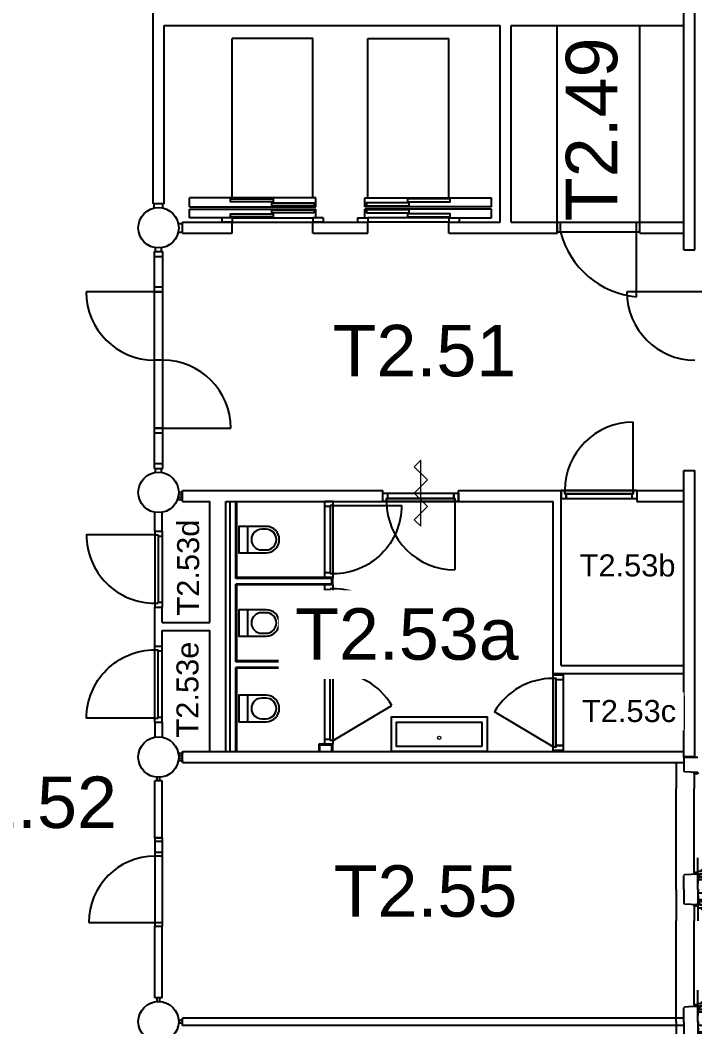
# Model space of a CAD drawing. Header units: millimetres. Extents: x 33769 to 140872, y 29552 to 80652.
# Drawn here: x 56775 to 65959, y 51432 to 65127 of the extents above; entities that cross this region are included whole.
import ezdxf
from ezdxf.enums import TextEntityAlignment as Align

# ---------------------------------------------------------------- set-up
doc = ezdxf.new("R2010")
doc.units = ezdxf.units.MM
doc.layers.get('0').update_dxf_attribs({"linetype": 'CONTINUOUS'})
for name, color, linetype in [('AL2100_BUITENWANDEN', 3, 'CONTINUOUS'), ('AL2200_BINNENWANDEN', 2, 'CONTINUOUS'), ('AL3100_BUITENWANDOPENINGEN', 1, 'CONTINUOUS'), ('AL3200_BINNENWANDOPENINGEN', 1, 'CONTINUOUS'), ('AL3500_TOEBEHOREN-KOZIJNEN', 1, 'CONTINUOUS'), ('AL4600_RUIMTENUMMERS', 2, 'CONTINUOUS'), ('AL6600_LIFTEN-DISTRIBUTIE', 3, 'CONTINUOUS'), ('AL7200_INR-GEBRUIKSRUIMTEN', 8, 'CONTINUOUS'), ('AL7400_SANITAIR', 1, 'CONTINUOUS')]:
    doc.layers.add(name, color=color, linetype=linetype)
doc.styles.add('Arial', font='arial.ttf')

# ---------------------------------------------------------------- blocks, each defined once
blk = doc.blocks.new('VIER')
at = {"layer": 'AL2100_BUITENWANDEN'}
for p, q in [((159, 838), (159, 1056)), ((612, 628), (612, 1056)), ((319, 628), (319, 838)), ((319, 838), (499, 828)), ((499, 828), (509, 818)), ((177, 808), (159, 808)), ((182, 778), (159, 798)), ((159, 778), (182, 798)), ((182, 798), (159, 798)), ((182, 778), (159, 778)), ((177, 643), (177, 808)), ((229, 628), (229, 793)), ((236, 775), (236, 755)), ((236, 685), (236, 665)), ((509, 628), (509, 818)), ((179, 650), (159, 670)), ((179, 670), (159, 650)), ((179, 670), (159, 670)), ((179, 650), (159, 650)), ((177, 643), (159, 643)), ((177, 613), (159, 613)), ((179, 605), (159, 605)), ((159, 585), (179, 605)), ((179, 585), (159, 605)), ((179, 585), (159, 585)), ((177, 448), (177, 613)), ((229, 628), (229, 463)), ((319, 628), (319, 418)), ((509, 628), (509, 438)), ((612, 628), (612, 199)), ((182, 478), (159, 478)), ((159, 478), (182, 458)), ((182, 478), (159, 458)), ((182, 458), (159, 458)), ((177, 448), (159, 448)), ((159, 418), (159, 199)), ((236, 480), (236, 500)), ((319, 418), (499, 428)), ((499, 428), (509, 438))]:
    blk.add_line(p, q, dxfattribs=at)
for points in [[(226, 793), (226, 818), (159, 818), (159, 838)], [(159, 643), (159, 808)], [(259, 768), (182, 768), (182, 818)], [(314, 713), (314, 763), (214, 763)], [(159, 448), (159, 613)], [(259, 678), (182, 678), (182, 578)], [(314, 623), (314, 673), (214, 673)], [(226, 463), (226, 438), (159, 438), (159, 418)], [(259, 488), (182, 488), (182, 438)], [(314, 543), (314, 493), (214, 493)]]:
    blk.add_lwpolyline(points, dxfattribs=at)
blk.add_lwpolyline([(179, 578), (179, 623), (143, 623, -0.414214), (139, 627), (139, 629, -0.414214), (143, 633), (179, 633), (179, 678)], format="xyb", dxfattribs=at)
at = {"layer": 'AL3100_BUITENWANDOPENINGEN'}
for p, q in [((205, 895), (205, 1056)), ((319, 878), (319, 1056)), ((369, 856), (369, 1056)), ((205, 361), (205, 199)), ((319, 378), (319, 199)), ((369, 399), (369, 199))]:
    blk.add_line(p, q, dxfattribs=at)
for points in [[(224, 828), (224, 838), (289, 838), (289, 828), (299, 828), (299, 838), (319, 838), (319, 878), (268, 878), (268, 895), (205, 895), (205, 828)], [(229, 793), (319, 793), (319, 808), (309, 808), (309, 823), (319, 823), (319, 838), (299, 838), (299, 828), (289, 828), (289, 838), (229, 838)], [(319, 856), (369, 856), (369, 837), (319, 841)], [(269, 793), (269, 790), (316, 790), (316, 743), (319, 743), (319, 793)], [(224, 428), (224, 418), (289, 418), (289, 428), (299, 428), (299, 418), (319, 418), (319, 378), (268, 378), (268, 361), (205, 361), (205, 428)], [(229, 463), (319, 463), (319, 448), (309, 448), (309, 433), (319, 433), (319, 418), (299, 418), (299, 428), (289, 428), (289, 418), (229, 418)], [(269, 463), (269, 466), (316, 466), (316, 513), (319, 513), (319, 463)], [(319, 399), (369, 399), (369, 418), (319, 415)]]:
    blk.add_lwpolyline(points, close=True, dxfattribs=at)
at = {"layer": 'AL3500_TOEBEHOREN-KOZIJNEN'}
for points in [[(309, 823), (319, 823), (319, 808), (309, 808)], [(329, 840), (329, 846), (319, 846), (319, 841)], [(309, 433), (319, 433), (319, 448), (309, 448)], [(329, 415), (329, 410), (319, 410), (319, 415)]]:
    blk.add_lwpolyline(points, close=True, dxfattribs=at)
blk = doc.blocks.new('WAND TOILET')
at = {"linetype": 'Continuous'}
blk.add_line((120, -180), (120, 180), dxfattribs=at)
for points in [[(370, 180), (0, 180), (0, -180), (370, -180, 1)], [(370, -140, 1), (370, 140), (310, 140, 1), (310, -140)]]:
    blk.add_lwpolyline(points, format="xyb", close=True, dxfattribs=at)

msp = doc.modelspace()

# ---------------------------------------------------------------- linework, layer by layer
at = {"layer": 'AL2100_BUITENWANDEN'}
for p, q in [((65809, 62002), (65809, 73097)), ((65959, 62002), (65959, 73097)), ((65809, 62002), (65959, 62002)), ((65809, 55107), (65809, 59002)), ((65809, 59002), (65959, 59002)), ((65959, 55107), (65959, 59002)), ((65959, 55107), (65809, 55107)), ((65999, 55097), (65809, 55097)), ((65809, 55097), (65809, 54912)), ((65706, 55027), (65706, 54673)), ((65819, 54902), (65809, 54912)), ((65999, 54892), (65819, 54902))]:
    msp.add_line(p, q, dxfattribs=at)
for centre in [(58659, 62302), (58659, 58702), (58659, 55102), (58659, 51502)]:
    msp.add_circle(centre, 275, dxfattribs=at)
at = {"layer": 'AL2200_BINNENWANDEN'}
for p, q in [((58584, 62627), (58584, 65577)), ((58734, 65052), (63309, 65052)), ((58734, 62627), (58734, 65052)), ((63309, 62377), (63309, 65052)), ((63459, 65052), (65809, 65052)), ((63459, 62377), (63459, 65052)), ((58734, 62627), (58584, 62627)), ((58599, 62570), (58599, 62627)), ((58719, 62570), (58719, 62627)), ((58927, 62362), (58984, 62362)), ((58984, 62377), (59659, 62377)), ((58984, 62227), (58984, 62377)), ((59659, 62227), (59659, 62377)), ((60759, 62377), (61509, 62377)), ((60759, 62227), (60759, 62377)), ((61509, 62227), (61509, 62377)), ((62609, 62377), (63309, 62377)), ((62609, 62227), (62609, 62377)), ((63459, 62377), (64084, 62377)), ((65209, 62377), (65809, 62377)), ((58927, 62242), (58984, 62242)), ((58984, 62227), (59659, 62227)), ((60759, 62227), (61509, 62227)), ((62609, 62227), (64084, 62227)), ((65209, 62227), (65809, 62227)), ((58984, 58702), (58929, 58702)), ((58984, 58670), (58933, 58670)), ((58984, 58634), (58933, 58634)), ((58984, 58727), (61713, 58727)), ((58984, 58702), (58984, 58727)), ((58984, 58577), (58984, 58727)), ((58984, 58602), (58984, 58702)), ((61713, 58577), (61713, 58727)), ((62743, 58727), (64139, 58727)), ((62743, 58577), (62743, 58727)), ((64139, 56347), (64139, 58727)), ((65169, 58727), (65169, 58577)), ((65169, 58727), (65809, 58727)), ((58984, 58602), (58929, 58602)), ((58984, 58577), (58984, 58602)), ((58984, 58577), (59359, 58577)), ((59359, 56932), (59359, 58577)), ((59573, 58577), (61713, 58577)), ((59573, 55177), (59573, 58577)), ((59573, 55177), (59573, 58577)), ((59635, 55177), (59635, 58577)), ((59710, 57530), (59710, 58577)), ((59723, 57543), (59723, 58577)), ((62743, 58577), (64029, 58577)), ((64029, 56237), (64029, 58577)), ((65169, 58577), (65809, 58577)), ((58609, 58176), (58609, 58431)), ((58709, 58176), (58709, 58431)), ((61014, 57530), (59710, 57530)), ((61027, 57543), (59723, 57543)), ((61014, 57530), (61014, 57455)), ((61027, 57543), (61027, 57443)), ((59710, 56396), (59710, 57455)), ((61014, 57455), (59710, 57455)), ((59723, 56409), (59723, 57443)), ((61027, 57443), (59723, 57443)), ((58609, 56612), (58609, 57142)), ((58709, 56932), (58709, 57142)), ((58709, 56932), (59359, 56932)), ((58709, 56746), (58709, 56822)), ((58709, 56612), (58709, 56822)), ((58709, 56822), (59359, 56822)), ((59359, 55177), (59359, 56822)), ((61014, 56396), (59710, 56396)), ((61014, 56321), (59710, 56321)), ((59710, 55177), (59710, 56321)), ((61027, 56409), (59723, 56409)), ((61027, 56309), (59723, 56309)), ((59723, 55177), (59723, 56309)), ((61014, 56396), (61014, 56321)), ((61027, 56409), (61027, 56309)), ((64139, 56347), (65809, 56347)), ((64029, 56237), (65809, 56237)), ((64029, 56222), (64029, 56237)), ((64168, 56222), (64168, 56237)), ((58609, 55578), (58609, 55377)), ((58709, 55578), (58709, 55372)), ((60839, 55275), (60839, 55177)), ((61027, 55275), (60839, 55275)), ((60852, 55262), (60852, 55177)), ((61014, 55262), (60852, 55262)), ((61014, 55262), (61014, 55177)), ((61027, 55275), (61027, 55177)), ((64029, 55192), (64029, 55177)), ((64168, 55192), (64168, 55177)), ((58984, 55152), (58929, 55152)), ((58984, 55120), (58933, 55120)), ((58984, 55084), (58933, 55084)), ((58984, 55177), (65809, 55177)), ((58984, 55027), (58984, 55177)), ((58984, 55177), (58984, 55152)), ((58984, 55052), (58984, 55152)), ((65809, 55097), (65809, 55107)), ((58984, 55052), (58929, 55052)), ((58984, 55052), (58984, 55027)), ((58984, 55027), (65809, 55027)), ((58641, 54777), (58641, 54827)), ((58677, 54777), (58677, 54827)), ((58709, 54777), (58609, 54777)), ((58609, 54002), (58609, 54777)), ((58709, 54002), (58709, 54777)), ((58609, 51827), (58609, 52802)), ((58709, 51827), (58709, 52802)), ((58709, 51827), (58609, 51827)), ((58641, 51776), (58641, 51827)), ((58677, 51776), (58677, 51827)), ((58984, 51520), (58933, 51520)), ((65809, 51552), (58984, 51552)), ((58984, 51452), (58984, 51552)), ((58984, 51484), (58933, 51484)), ((65809, 51452), (58984, 51452))]:
    msp.add_line(p, q, dxfattribs=at)
at = {"layer": 'AL2200_BINNENWANDEN', "ltscale": 10}
for p, q in [((64084, 62376), (64083, 62226)), ((65209, 62227), (65209, 62377)), ((58609, 54002), (58709, 54002)), ((58609, 52802), (58709, 52802))]:
    msp.add_line(p, q, dxfattribs=at)
at = {"layer": 'AL3100_BUITENWANDOPENINGEN'}
for p, q in [((65949, 54873), (65949, 54673)), ((65706, 53730), (65706, 54673)), ((65949, 53730), (65949, 54673)), ((65706, 51930), (65706, 52873)), ((65949, 51930), (65949, 52873))]:
    msp.add_line(p, q, dxfattribs=at)
msp.add_lwpolyline([(65999, 54873), (65949, 54873), (65949, 54892), (65999, 54889)], close=True, dxfattribs=at)
at = {"layer": 'AL3200_BINNENWANDOPENINGEN'}
for p, q in [((64083, 62244), (64084, 62376)), ((64129, 62244), (64129, 62376)), ((65163, 61362), (65163, 62376)), ((65208, 62244), (65209, 62376)), ((58602, 59027), (58602, 61977)), ((58602, 61977), (58716, 61977)), ((58602, 61910), (58716, 61910)), ((58617, 61977), (58617, 62030)), ((58701, 61977), (58701, 62030)), ((58716, 59027), (58716, 61977)), ((58716, 61496), (58602, 61496)), ((58716, 61429), (57674, 61429)), ((58602, 61429), (58716, 61429)), ((58716, 61429), (58602, 61429)), ((66073, 61429), (65031, 61429)), ((58716, 60502), (58602, 60502)), ((58716, 60502), (58602, 60502)), ((58602, 59574), (59643, 59574)), ((58716, 59574), (58602, 59574)), ((58716, 59507), (58602, 59507)), ((58602, 59094), (58716, 59094)), ((58602, 59027), (58716, 59027)), ((58617, 58973), (58617, 59027)), ((58701, 58973), (58701, 59027)), ((58709, 54002), (58609, 54002)), ((58709, 53952), (58609, 53952)), ((58709, 53802), (58609, 53802)), ((58709, 53752), (58609, 53752)), ((57709, 52852), (58709, 52852)), ((58609, 52802), (58709, 52802))]:
    msp.add_line(p, q, dxfattribs=at)
at = {"layer": 'AL3200_BINNENWANDOPENINGEN', "ltscale": 10}
for p, q in [((64084, 62377), (65209, 62377)), ((65209, 62244), (64084, 62244)), ((58609, 54002), (58609, 52802)), ((58709, 54002), (58709, 52802))]:
    msp.add_line(p, q, dxfattribs=at)
at = {"layer": 'AL3200_BINNENWANDOPENINGEN', "ltscale": 50}
for p, q in [((65119, 58727), (65119, 59657)), ((61713, 58691), (62743, 58691)), ((61713, 58577), (61713, 58691)), ((61763, 58620), (62693, 58620)), ((61763, 58577), (61763, 58620)), ((61780, 58620), (61780, 58691)), ((62693, 58620), (62107, 58620)), ((62676, 58620), (62676, 58691)), ((62693, 58577), (62693, 58620)), ((62743, 58577), (62743, 58691)), ((65169, 58727), (64139, 58727)), ((64139, 58727), (64139, 58613)), ((64189, 58727), (64189, 58684)), ((65119, 58684), (64189, 58684)), ((64189, 58684), (64774, 58684)), ((64206, 58684), (64206, 58613)), ((65102, 58684), (65102, 58613)), ((65119, 58727), (65119, 58684)), ((65169, 58727), (65169, 58613)), ((60923, 57543), (60923, 58577)), ((61037, 58577), (60923, 58577)), ((60994, 58510), (60923, 58510)), ((60994, 58525), (60994, 57595)), ((61037, 58525), (60994, 58525)), ((61037, 57543), (61037, 58577)), ((61713, 58577), (62743, 58577)), ((62693, 58577), (62693, 57647)), ((65169, 58613), (64139, 58613)), ((58609, 58176), (58609, 57142)), ((58609, 58176), (58709, 58176)), ((58609, 58124), (58652, 58124)), ((58652, 58124), (58652, 57194)), ((58652, 58109), (58709, 58109)), ((58709, 58176), (58709, 57142)), ((60994, 57610), (60923, 57610)), ((61037, 57543), (60923, 57543)), ((61037, 57543), (60923, 57543)), ((61037, 57595), (60994, 57595)), ((60923, 56409), (60923, 57443)), ((61037, 57443), (60923, 57443)), ((61037, 57443), (60923, 57443)), ((60994, 56461), (60994, 57391)), ((61037, 57391), (60994, 57391)), ((61037, 56409), (61037, 57443)), ((60994, 57376), (60923, 57376)), ((58609, 57194), (58652, 57194)), ((58609, 57142), (58709, 57142)), ((58609, 57142), (58709, 57142)), ((58652, 57209), (58709, 57209)), ((58609, 55578), (58609, 56612)), ((58609, 56612), (58709, 56612)), ((58609, 56612), (58709, 56612)), ((58709, 55578), (58709, 56612)), ((58609, 56560), (58652, 56560)), ((58652, 55630), (58652, 56560)), ((58652, 56545), (58709, 56545)), ((60994, 56476), (60923, 56476)), ((61037, 56461), (60994, 56461)), ((61037, 56409), (60923, 56409)), ((60923, 55275), (60923, 56309)), ((61037, 56309), (60923, 56309)), ((61037, 55275), (61037, 56309)), ((60994, 56242), (60923, 56242)), ((60994, 55327), (60994, 56257)), ((61037, 56257), (60994, 56257)), ((61037, 55327), (61835, 55804)), ((58609, 55630), (58652, 55630)), ((58652, 55645), (58709, 55645)), ((64029, 55242), (63230, 55719)), ((58609, 55578), (58709, 55578)), ((60994, 55342), (60923, 55342)), ((61037, 55275), (60923, 55275)), ((61037, 55327), (60994, 55327))]:
    msp.add_line(p, q, dxfattribs=at)
at = {"layer": 'AL3200_BINNENWANDOPENINGEN', "lineweight": 15, "ltscale": 50}
msp.add_line((62228, 58241), (62228, 59141), dxfattribs=at)
msp.add_lwpolyline([(62228, 58241), (62138, 58331), (62318, 58511), (62138, 58691), (62318, 58871), (62138, 59051), (62228, 59141)], dxfattribs=at)
at = {"layer": 'AL3200_BINNENWANDOPENINGEN', "ltscale": 50}
for points in [[(61713, 58577), (61713, 58691), (62743, 58691), (62743, 58577)], [(65169, 58727), (65169, 58613), (64139, 58613), (64139, 58727)], [(64029, 56222), (64168, 56222), (64168, 55192), (64029, 55192)]]:
    msp.add_lwpolyline(points, close=True, dxfattribs=at)
for points in [[(61780, 58620), (61763, 58620), (61763, 58577), (62693, 58577), (62693, 58620), (62676, 58620), (62676, 58691), (62676, 58620), (61780, 58620), (61780, 58691)], [(61763, 58577), (61763, 58620), (62693, 58620), (62693, 58577)], [(65119, 58727), (65119, 58684), (64189, 58684), (64189, 58727)], [(65102, 58684), (65119, 58684), (65119, 58727), (64189, 58727), (64189, 58684), (64206, 58684), (64206, 58613), (64206, 58684), (65102, 58684), (65102, 58613)], [(64072, 56155), (64072, 56172), (64029, 56172), (64029, 55242), (64072, 55242), (64072, 55259), (64168, 55259), (64072, 55259), (64072, 56155), (64168, 56155)]]:
    msp.add_lwpolyline(points, dxfattribs=at)
for points in [[(61037, 58525), (61967, 58525, -0.414214), (61037, 57595)], [(58609, 58124), (57679, 58124, 0.414214), (58609, 57194)], [(61037, 56461), (61967, 56461, 0.414214), (61037, 57391)], [(58609, 55630), (57679, 55630, -0.414214), (58609, 56560)]]:
    msp.add_lwpolyline(points, format="xyb", dxfattribs=at)
at = {"layer": 'AL3200_BINNENWANDOPENINGEN'}
for centre, radius, start, end in [((65281, 62548), 1192, 194.7715, 264.2981), ((58602, 61429), 927, 180, 270), ((65959, 61429), 927, 180, 270), ((58716, 59574), 927, 0, 90), ((58609, 52852), 900, 90, 180)]:
    msp.add_arc(centre, radius, start, end, dxfattribs=at)
at = {"layer": 'AL3200_BINNENWANDOPENINGEN', "ltscale": 50}
for centre, start, end in [((65119, 58727), 90, 180), ((62693, 58577), 180, 270), ((61037, 55327), 30.8557, 90), ((64029, 55242), 90, 149.1443)]:
    msp.add_arc(centre, 930, start, end, dxfattribs=at)
at = {"layer": 'AL6600_LIFTEN-DISTRIBUTIE'}
for p, q in [((59659, 62707), (59659, 64877)), ((60759, 64877), (59659, 64877)), ((60759, 62707), (60759, 64877)), ((61509, 62707), (61509, 64877)), ((61509, 64877), (62609, 64877)), ((62609, 62707), (62609, 64877)), ((59659, 62707), (59659, 62777)), ((62609, 62707), (62609, 62777)), ((60799, 62707), (59079, 62707)), ((59079, 62587), (59079, 62707)), ((59079, 62587), (60799, 62587)), ((60799, 62587), (60799, 62707)), ((61469, 62707), (63189, 62707)), ((61469, 62587), (61469, 62707)), ((63189, 62587), (61469, 62587)), ((63189, 62587), (63189, 62707)), ((59079, 62557), (60799, 62557)), ((59079, 62437), (59079, 62557)), ((60799, 62437), (60799, 62557)), ((63189, 62557), (61469, 62557)), ((61469, 62437), (61469, 62557)), ((63189, 62437), (63189, 62557)), ((59519, 62437), (59079, 62437)), ((59659, 62437), (59519, 62437)), ((59519, 62437), (59519, 62377)), ((59659, 62377), (59519, 62377)), ((59659, 62437), (60759, 62437)), ((59659, 62437), (59659, 62377)), ((59659, 62377), (60759, 62377)), ((60899, 62437), (60759, 62437)), ((60759, 62437), (60759, 62377)), ((60899, 62377), (60759, 62377)), ((60899, 62437), (60899, 62377)), ((61369, 62437), (61509, 62437)), ((61369, 62437), (61369, 62377)), ((61369, 62377), (61509, 62377)), ((62609, 62437), (61509, 62437)), ((61509, 62437), (61509, 62377)), ((62609, 62377), (61509, 62377)), ((62609, 62437), (62749, 62437)), ((62609, 62437), (62609, 62377)), ((62609, 62377), (62749, 62377)), ((62749, 62437), (63189, 62437)), ((62749, 62437), (62749, 62377))]:
    msp.add_line(p, q, dxfattribs=at)
for points in [[(60219, 62653), (59639, 62653), (59639, 62695), (60219, 62695)], [(60779, 62599), (60199, 62599), (60199, 62641), (60779, 62641)], [(61489, 62599), (62069, 62599), (62069, 62641), (61489, 62641)], [(62049, 62653), (62629, 62653), (62629, 62695), (62049, 62695)], [(60219, 62449), (59639, 62449), (59639, 62491), (60219, 62491)], [(60779, 62503), (60199, 62503), (60199, 62545), (60779, 62545)], [(61489, 62503), (62069, 62503), (62069, 62545), (61489, 62545)], [(62049, 62449), (62629, 62449), (62629, 62491), (62049, 62491)]]:
    msp.add_lwpolyline(points, close=True, dxfattribs=at)
at = {"layer": 'AL7200_INR-GEBRUIKSRUIMTEN'}
for p, q in [((64084, 62377), (64084, 65052)), ((65209, 62377), (65209, 65052))]:
    msp.add_line(p, q, dxfattribs=at)
at = {"layer": 'AL7400_SANITAIR', "ltscale": 50}
for p, q in [((65499, 55787), (65769, 55787)), ((65499, 55747), (65769, 55747)), ((65499, 55707), (65769, 55707)), ((65499, 55667), (65769, 55667)), ((65499, 55627), (65769, 55627))]:
    msp.add_line(p, q, dxfattribs=at)
for points in [[(65809, 55482), (65459, 55482), (65459, 55932), (65809, 55932)], [(65769, 55522), (65499, 55522), (65499, 55892), (65769, 55892)], [(63130, 55177), (61830, 55177), (61830, 55647), (63130, 55647)], [(63060, 55247), (61900, 55247), (61900, 55577), (63060, 55577)]]:
    msp.add_lwpolyline(points, close=True, dxfattribs=at)
at = {"layer": 'AL7400_SANITAIR', "linetype": 'Continuous', "lineweight": 15}
msp.add_circle((62480, 55364), 22.5, dxfattribs=at)

# ---------------------------------------------------------------- block references
at = {"layer": 'AL3100_BUITENWANDOPENINGEN', "rotation": 180}
for p in [(66318, 53929), (66318, 52129)]:
    msp.add_blockref('VIER', p, dxfattribs=at)
at = {"layer": 'AL7400_SANITAIR'}
for p in [(59753, 58060), (59753, 56926), (59753, 55763)]:
    msp.add_blockref('WAND TOILET', p, dxfattribs=at)

# ---------------------------------------------------------------- texts
at = {"layer": 'AL4600_RUIMTENUMMERS', "style": 'Arial'}
for s, height, p in [('T2.49', 700, (65112, 62391)), ('T2.53d', 300, (59302, 57027)), ('T2.53e', 300, (59293, 55367))]:
    msp.add_text(s, height=height, rotation=90, dxfattribs=at).set_placement(p, align=Align.BOTTOM_LEFT)
for s, height, p in [('T2.51', 700, (61028, 60071)), ('T2.53b', 300, (64390, 57469)), ('T2.52', 700, (55593, 53927)), ('T2.55', 700, (61042, 52719))]:
    msp.add_text(s, height=height, dxfattribs=at).set_placement(p, align=Align.BOTTOM_LEFT)

# ---------------------------------------------------------------- next in the draw order: wipeouts: each hides what was drawn before it
for points in [[(60295, 56166), (63765, 56166), (63765, 57371), (60295, 57371)], [(64327, 55466), (65805, 55466), (65805, 55983), (64327, 55983)]]:
    msp.add_wipeout(points).dxf.layer = 'AL4600_RUIMTENUMMERS'

# ---------------------------------------------------------------- next in the draw order: texts
for s, height, p in [('T2.53a', 700, (60517, 56216)), ('T2.53c', 300, (64422, 55488))]:
    msp.add_text(s, height=height, dxfattribs=at).set_placement(p, align=Align.BOTTOM_LEFT)

doc.saveas('drawing.dxf')
